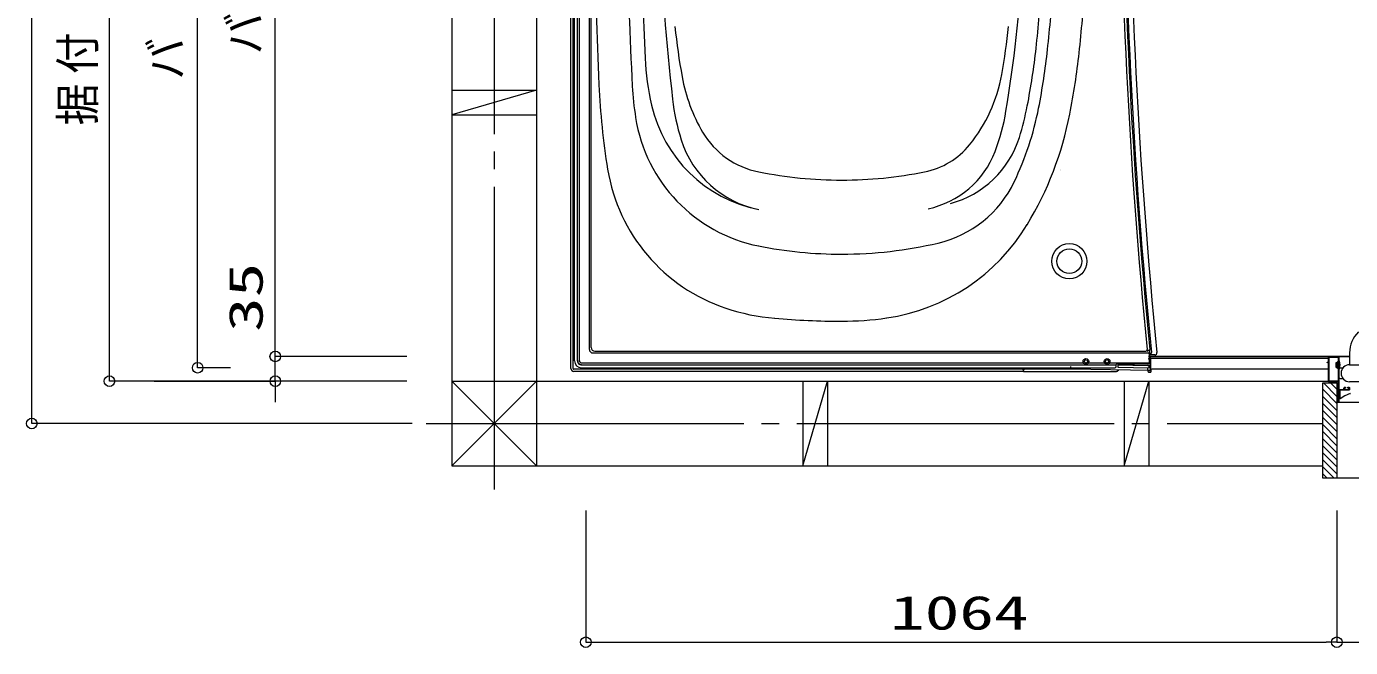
# Model space of a CAD drawing. Units: millimetres on the paper. Extents: x -305 to 305, y -152 to 152.
# Drawn here: x -185 to -110, y 4.6 to 39.8 of the extents above; entities that cross this region are included whole.
import ezdxf
from ezdxf.enums import TextEntityAlignment as Align

# ---------------------------------------------------------------- set-up
doc = ezdxf.new("R2010")
doc.units = ezdxf.units.MM
doc.linetypes.add('LONG_CHAIN', pattern=[21, 18, -1, 1, -1])
doc.layers.add('0-0_0', color=7, linetype='Continuous', lineweight=9)
doc.layers.add('0-1_VIEW0001', color=7, linetype='Continuous', lineweight=9)
doc.styles.add('ＭＳ ゴシック', font='')
doc.styles.get('ＭＳ ゴシック').set_extended_font_data('MS Gothic')

# ---------------------------------------------------------------- blocks, each defined once
blk = doc.blocks.new('_ORIGIN')
at = {"layer": '0-0_0'}
blk.add_line((0, 0), (-1, 0), dxfattribs=at)
blk.add_circle((0, 0), 0.5, dxfattribs=at)

msp = doc.modelspace()

# ---------------------------------------------------------------- linework, layer by layer
at = {"layer": '0-1_VIEW0001', "linetype": 'LONG_CHAIN'}
for p, q in [((-158.518, 93.714), (-158.518, 13.561)), ((-162.369, 17.305), (-111.558, 17.305))]:
    msp.add_line(p, q, dxfattribs=at)
at = {"layer": '0-1_VIEW0001'}
for p, q in [((-160.918, 92.505), (-160.918, 14.905)), ((-156.118, 92.506), (-156.118, 14.905)), ((-184.717, 17.905), (-184.717, 89.505)), ((-180.317, 20.305), (-180.317, 85.905)), ((-175.317, 21.065), (-175.317, 85.145)), ((-154.038, 85.103), (-154.038, 21.103)), ((-170.917, 21.705), (-170.917, 84.505)), ((-154.166, 20.423), (-154.166, 53.103)), ((-154.038, 20.423), (-154.038, 53.103)), ((-153.958, 20.863), (-153.958, 53.103)), ((-153.798, 20.863), (-153.798, 53.103)), ((-153.783, 20.878), (-153.783, 53.103)), ((-153.678, 20.863), (-153.678, 53.103)), ((-153.118, 21.503), (-153.118, 53.103)), ((-153.01, 21.61), (-153.01, 53.103)), ((-160.918, 36.205), (-156.118, 36.205)), ((-156.117, 36.205), (-160.916, 34.805)), ((-160.918, 34.805), (-156.118, 34.805)), ((-170.916, 21.105), (-170.916, 26.543)), ((-170.916, 21.705), (-170.916, 22.305)), ((-163.458, 21.105), (-170.917, 21.105)), ((-170.916, 19.705), (-170.916, 21.105)), ((-153.958, 21.223), (-154.038, 21.223)), ((-153.958, 21.103), (-154.038, 21.103)), ((-152.918, 21.303), (-121.452, 21.303)), ((-152.81, 21.41), (-121.587, 21.41)), ((-121.499, 21.41), (-121.358, 21.505)), ((-121.076, 21.194), (-121.384, 21.191)), ((-121.372, 20.743), (-121.372, 21.223)), ((-121.358, 20.73), (-121.358, 21.505)), ((-110.037, 21.103), (-121.358, 21.103)), ((-121.318, 21.103), (-110.037, 21.103)), ((-111.238, 20.795), (-111.238, 21.063)), ((-111.202, 19.711), (-111.202, 21.055)), ((-111.198, 21.103), (-110.658, 21.103)), ((-111.19, 21.067), (-110.69, 21.067)), ((-110.678, 21.055), (-110.678, 19.711)), ((-110.638, 21.083), (-110.638, 19.247)), ((-110.037, 21.317), (-110.037, 20.635)), ((-173.458, 20.465), (-175.317, 20.465)), ((-128.598, 20.383), (-153.998, 20.383)), ((-153.558, 20.743), (-125.116, 20.743)), ((-153.558, 20.623), (-123.258, 20.623)), ((-153.558, 20.463), (-123.338, 20.463)), ((-153.543, 20.638), (-123.272, 20.638)), ((-153.318, 20.463), (-153.318, 20.383)), ((-125.838, 20.383), (-153.318, 20.383)), ((-153.198, 20.463), (-153.198, 20.383)), ((-128.518, 20.255), (-128.517, 20.305)), ((-128.518, 20.255), (-128.518, 20.303)), ((-128.47, 20.383), (-128.493, 20.361)), ((-125.838, 20.382), (-125.838, 20.541)), ((-121.318, 20.303), (-125.838, 20.382)), ((-124.839, 20.743), (-123.916, 20.743)), ((-123.639, 20.743), (-121.372, 20.743)), ((-123.272, 20.638), (-123.272, 20.643)), ((-123.272, 20.638), (-123.258, 20.623)), ((-123.258, 20.543), (-123.258, 20.623)), ((-123.212, 20.703), (-121.371, 20.703)), ((-123.181, 20.284), (-123.18, 20.336)), ((-123.135, 20.643), (-123.178, 20.644)), ((-123.178, 20.643), (-123.178, 20.623)), ((-123.178, 20.623), (-121.476, 20.595)), ((-123.178, 20.623), (-123.178, 20.496)), ((-123.178, 20.496), (-121.398, 20.466)), ((-121.478, 20.306), (-121.478, 20.467)), ((-121.478, 20.306), (-121.318, 20.303)), ((-121.472, 20.306), (-121.471, 20.263)), ((-121.398, 20.466), (-121.398, 20.527)), ((-121.318, 20.485), (-121.398, 20.479)), ((-121.371, 20.703), (-121.371, 20.743)), ((-121.371, 20.703), (-121.358, 20.73)), ((-121.318, 20.985), (-121.318, 20.984)), ((-121.318, 20.984), (-121.318, 20.928)), ((-111.238, 20.983), (-121.318, 20.983)), ((-121.318, 20.928), (-121.318, 20.612)), ((-121.318, 20.612), (-121.318, 20.534)), ((-121.318, 20.534), (-121.318, 20.464)), ((-121.318, 20.303), (-121.318, 20.464)), ((-111.238, 20.383), (-121.318, 20.383)), ((-121.305, 20.383), (-121.302, 20.223)), ((-111.298, 20.759), (-111.298, 20.775)), ((-111.29, 20.783), (-111.25, 20.783)), ((-111.25, 20.751), (-111.29, 20.751)), ((-111.238, 19.703), (-111.238, 20.739)), ((-110.798, 20.483), (-110.798, 20.763)), ((-110.798, 20.763), (-110.758, 20.763)), ((-110.758, 20.763), (-110.695, 20.811)), ((-110.758, 20.763), (-110.758, 20.483)), ((-110.65, 20.797), (-110.665, 20.797)), ((-110.65, 20.449), (-110.665, 20.449)), ((-110.638, 20.863), (-110.622, 20.863)), ((-110.638, 20.383), (-110.622, 20.383)), ((-110.578, 20.455), (-110.412, 20.455)), ((-110.038, 20.635), (-109.25, 20.635)), ((-163.458, 19.705), (-180.317, 19.705)), ((-177.778, 19.705), (-170.915, 19.705)), ((-156.118, 19.706), (-160.919, 14.905)), ((-160.919, 19.705), (-156.118, 14.904)), ((-160.919, 19.705), (-111.238, 19.704)), ((-128.518, 20.255), (-153.998, 20.255)), ((-141.018, 14.905), (-139.618, 19.705)), ((-141.018, 19.704), (-141.018, 14.904)), ((-139.618, 19.704), (-139.618, 14.904)), ((-128.518, 20.255), (-123.297, 20.255)), ((-122.818, 14.905), (-121.418, 19.705)), ((-122.818, 19.704), (-122.818, 14.904)), ((-121.431, 20.223), (-121.302, 20.223)), ((-121.418, 19.704), (-121.418, 14.904)), ((-111.558, 19.603), (-110.758, 19.603)), ((-111.558, 14.203), (-111.558, 19.603)), ((-110.758, 18.844), (-111.518, 19.603)), ((-110.69, 19.663), (-111.198, 19.663)), ((-110.69, 19.699), (-111.19, 19.699)), ((-110.758, 19.244), (-111.118, 19.603)), ((-110.758, 19.603), (-110.758, 14.203)), ((-110.678, 18.555), (-110.678, 19.651)), ((-110.578, 19.855), (-110.412, 19.855)), ((-109.246, 19.675), (-110.038, 19.675)), ((-170.916, 19.105), (-170.916, 18.505)), ((-110.758, 18.444), (-111.558, 19.243)), ((-110.758, 18.044), (-111.558, 18.843)), ((-110.638, 19.183), (-110.638, 18.515)), ((-110.626, 19.235), (-110.37, 19.235)), ((-110.078, 19.195), (-110.626, 19.195)), ((-110.598, 19.195), (-110.598, 18.705)), ((-110.358, 19.247), (-110.358, 19.315)), ((-110.322, 19.303), (-110.322, 19.247)), ((-110.318, 19.355), (-110.274, 19.355)), ((-110.274, 19.315), (-110.31, 19.315)), ((-110.31, 19.235), (-110.094, 19.235)), ((-110.262, 19.343), (-110.262, 19.327)), ((-110.142, 19.327), (-110.142, 19.343)), ((-110.13, 19.355), (-110.078, 19.355)), ((-110.094, 19.315), (-110.13, 19.315)), ((-110.082, 19.247), (-110.082, 19.303)), ((-110.038, 19.315), (-110.038, 19.235)), ((-110.005, 19.001), (-110.005, 19.001)), ((-110.758, 17.643), (-111.558, 18.443)), ((-110.758, 17.243), (-111.558, 18.043)), ((-110.758, 18.515), (-110.758, 18.531)), ((-110.746, 18.543), (-110.69, 18.543)), ((-110.65, 18.503), (-110.746, 18.503)), ((-110.598, 18.705), (-110.598, 18.704)), ((-163.158, 17.305), (-184.717, 17.305)), ((-110.758, 16.843), (-111.558, 17.643)), ((-110.758, 16.443), (-111.558, 17.243)), ((-110.758, 16.043), (-111.558, 16.843)), ((-110.758, 15.643), (-111.558, 16.443)), ((-110.758, 15.243), (-111.558, 16.043)), ((-110.758, 14.847), (-111.558, 15.647)), ((-110.758, 14.451), (-111.558, 15.251)), ((-160.918, 14.905), (-111.558, 14.904)), ((-110.906, 14.203), (-111.558, 14.856)), ((-111.302, 14.203), (-111.558, 14.46)), ((-79.079, 14.203), (-111.558, 14.203)), ((-153.318, 12.364), (-153.318, 4.905)), ((-110.758, 12.364), (-110.758, 4.905)), ((-110.758, 12.364), (-110.758, 4.905)), ((-152.718, 4.905), (-111.358, 4.905)), ((-110.158, 4.905), (-80.478, 4.905))]:
    msp.add_line(p, q, dxfattribs=at)
for points in [[(-111.238, 21.063), (-111.226, 21.092), (-111.198, 21.103)], [(-111.202, 21.055), (-111.198, 21.064), (-111.19, 21.067)], [(-110.69, 21.067), (-110.681, 21.064), (-110.678, 21.055)], [(-110.658, 21.103), (-110.643, 21.097), (-110.638, 21.083)], [(-80.018, 18.503), (-110.618, 18.503), (-110.618, 21.103), (-110.038, 21.103)], [(-123.135, 20.643), (-123.049, 20.643), (-121.396, 20.615)], [(-111.298, 20.775), (-111.295, 20.781), (-111.29, 20.783)], [(-111.29, 20.751), (-111.295, 20.754), (-111.298, 20.759)], [(-111.25, 20.783), (-111.241, 20.787), (-111.238, 20.795)], [(-111.238, 20.739), (-111.241, 20.748), (-111.25, 20.751)], [(-110.798, 20.483), (-110.758, 20.483), (-110.695, 20.436)], [(-111.198, 19.663), (-111.226, 19.675), (-111.238, 19.703)], [(-111.19, 19.699), (-111.198, 19.703), (-111.202, 19.711)], [(-110.678, 19.711), (-110.681, 19.703), (-110.69, 19.699)], [(-110.678, 19.651), (-110.681, 19.66), (-110.69, 19.663)], [(-110.638, 19.247), (-110.634, 19.239), (-110.626, 19.235)], [(-110.626, 19.195), (-110.634, 19.192), (-110.638, 19.183)], [(-110.005, 19.001), (-110.31, 18.88), (-110.579, 18.705)], [(-110.37, 19.235), (-110.361, 19.239), (-110.358, 19.247)], [(-110.358, 19.315), (-110.346, 19.344), (-110.318, 19.355)], [(-110.31, 19.315), (-110.318, 19.312), (-110.322, 19.303)], [(-110.322, 19.247), (-110.318, 19.239), (-110.31, 19.235)], [(-110.274, 19.355), (-110.265, 19.352), (-110.262, 19.343)], [(-110.262, 19.327), (-110.265, 19.319), (-110.274, 19.315)], [(-110.142, 19.343), (-110.138, 19.352), (-110.13, 19.355)], [(-110.13, 19.315), (-110.138, 19.319), (-110.142, 19.327)], [(-110.082, 19.303), (-110.085, 19.312), (-110.094, 19.315)], [(-110.094, 19.235), (-110.085, 19.239), (-110.082, 19.247)], [(-110.078, 19.355), (-110.049, 19.344), (-110.038, 19.315)], [(-110.038, 19.235), (-110.049, 19.207), (-110.078, 19.195)], [(-110.005, 19.001), (-109.997, 19.004), (-109.984, 19.01)], [(-110.758, 18.531), (-110.754, 18.54), (-110.746, 18.543)], [(-110.746, 18.503), (-110.754, 18.507), (-110.758, 18.515)], [(-110.69, 18.543), (-110.681, 18.547), (-110.678, 18.555)], [(-110.638, 18.515), (-110.641, 18.507), (-110.65, 18.503)], [(-110.579, 18.705), (-110.579, 18.705), (-110.58, 18.704), (-110.586, 18.698), (-110.59, 18.696), (-110.593, 18.696), (-110.594, 18.697), (-110.596, 18.698), (-110.597, 18.701), (-110.598, 18.704)]]:
    msp.add_lwpolyline(points, dxfattribs=at)
for centre, radius in [((-125.918, 26.503), 1), ((-125.918, 26.503), 0.7), ((-124.978, 20.823), 0.16), ((-124.978, 20.823), 0.09), ((-123.778, 20.823), 0.16), ((-123.778, 20.823), 0.09)]:
    msp.add_circle(centre, radius, dxfattribs=at)
for centre, radius, start, end in [((247.082, 53.103), 400, 180, 182.3783), ((169.482, 53.103), 320.6, 180, 182.98086), ((197.882, 53.103), 320.95, 180, 185.65126), ((197.882, 53.103), 320.8, 180, 185.65274), ((197.882, 53.103), 320.727, 180, 185.68671), ((197.882, 53.103), 320.42, 180, 185.69169), ((169.482, 53.103), 319.8, 180.22441, 182.70422), ((-10.494, 51.425), 138.804, 182.5145, 186.51083), ((-207.242, 47.953), 78.803, 350.54618, 356.68288), ((-207.272, 47.31), 79.947, 353.72789, 356.37678), ((-207.271, 47.31), 80.6, 353.72789, 356.37678), ((-207.271, 47.31), 82.4, 353.72789, 356.37678), ((-110.177, 43.793), 38.3, 185.96919, 190.29319), ((-167.459, 43.793), 38.3, 349.92766, 354.03081), ((-167.511, 42.94), 39.947, 348.99136, 353.72789), ((-167.51, 42.94), 40.6, 348.99136, 353.72789), ((-167.51, 42.94), 42.4, 348.99136, 353.72789), ((-134.381, 38.806), 15.6, 182.90472, 192.77744), ((-138.415, 38.665), 9.6, 190.29319, 210.34449), ((-138.413, 38.634), 8.8, 321.07337, 349.92767), ((-112.608, 38.164), 40, 182.3783, 189.28127), ((-133.108, 37.353), 17.6, 183.00057, 188.84605), ((-141.99, 37.089), 7.8, 192.83848, 258.70658), ((-136.87, 36.933), 11.6, 186.17303, 197.83526), ((-144.738, 38.51), 16.747, 342.67678, 348.99136), ((-141.803, 35.999), 8.8, 188.84605, 258.76528), ((-141.346, 36.98), 12, 339.23385, 350.54618), ((-144.737, 38.51), 17.4, 334.44401, 348.99136), ((-144.737, 38.51), 19.2, 328.83966, 348.99136), ((-142.578, 36.275), 4.8, 210.82918, 258.70658), ((-142.382, 35.127), 5.8, 197.53385, 258.69881), ((-134.979, 35.883), 4.4, 281.2935, 320.84625), ((-134.097, 35.191), 5.6, 284.86629, 342.67678), ((-134.987, 34.569), 5.2, 281.75518, 339.23385), ((-142.215, 33.326), 10, 189.28127, 251.53272), ((-138.818, 55.103), 24, 258.70658, 269.99999), ((-138.818, 55.103), 24, 270.00001, 281.2935), ((-126.038, 31.672), 0.4, 175.49509, 175.53069), ((-126.038, 31.672), 0.4, 175.49509, 175.53069), ((-126.038, 31.609), 0.4, 175.49509, 175.53069), ((-134.813, 33.765), 6.4, 283.15011, 334.44401), ((-137.891, 34.371), 11.2, 278.32029, 328.83966), ((-138.818, 50.903), 24, 258.67196, 269.99999), ((-138.818, 50.903), 24, 270.00001, 283.15011), ((-141.581, 35.223), 12, 251.53272, 265.04556), ((-138.818, 67.103), 44, 265.04556, 270.00001), ((-138.818, 40.703), 17.6, 270, 278.32029), ((-108.397, 21.317), 1.64, 134.22013, 180), ((-152.918, 21.503), 0.2, 180, 270), ((-152.81, 21.61), 0.2, 180, 270), ((-121.587, 21.49), 0.08, 270, 5.65126), ((-121.452, 21.223), 0.08, 0, 90), ((-121.438, 20.985), 0.12, 0, 89), ((-121.386, 21.311), 0.12, 270.5, 5.68671), ((-121.077, 21.314), 0.12, 270.5, 5.69169), ((-153.998, 20.423), 0.168, 179.99999, 270), ((-153.998, 20.423), 0.04, 179.99999, 270), ((-153.558, 20.863), 0.4, 180, 270), ((-153.558, 20.863), 0.24, 179.99999, 270), ((-153.543, 20.878), 0.24, 179.99999, 270), ((-153.558, 20.863), 0.12, 179.99999, 270), ((-128.598, 20.303), 0.08, 0, 90), ((-128.437, 20.303), 0.08, 90, 178.98285), ((-123.338, 20.543), 0.08, 270, 0), ((-123.297, 20.503), 0.248, 270, 317.14859), ((-123.212, 20.643), 0.06, 90, 180), ((-121.478, 20.527), 0.08, 0, 89.03476), ((-121.478, 20.515), 0.08, 0, 89.03476), ((-121.431, 20.263), 0.04, 181, 270), ((-121.438, 20.866), 0.12, 0, 89.08638), ((-121.438, 20.814), 0.12, 0, 89.08638), ((-121.398, 20.535), 0.08, 0, 89.03476), ((-110.688, 20.801), 0.012, 19.47122, 127.16085), ((-110.688, 20.445), 0.012, 232.83915, 340.52878), ((-110.665, 20.809), 0.012, 199.47122, 270), ((-110.665, 20.437), 0.012, 90, 160.52878), ((-110.65, 20.809), 0.012, 270, 0), ((-110.65, 20.437), 0.012, 0, 90), ((-110.622, 20.843), 0.02, 12.42397, 90), ((-110.622, 20.403), 0.02, 270, 347.57603), ((-111.62, 20.623), 1.043, 347.57603, 12.42397), ((-110.578, 20.415), 0.04, 90, 110.55343), ((-110.038, 20.155), 0.48, 90, 270), ((-110.578, 19.895), 0.04, 180, 270)]:
    msp.add_arc(centre, radius, start, end, dxfattribs=at)

# ---------------------------------------------------------------- block references
at = {"layer": '0-1_VIEW0001', "xscale": 0.6, "yscale": 0.6}
for p, rotation in [((-175.317, 20.465), 270), ((-170.917, 21.105), 270), ((-170.916, 21.105), 270), ((-180.317, 19.705), 270), ((-170.916, 19.705), 90), ((-184.717, 17.305), 270), ((-153.318, 4.905), 180), ((-110.758, 4.905), 180)]:
    msp.add_blockref('_ORIGIN', p, dxfattribs=dict(at, rotation=rotation))
msp.add_blockref('_ORIGIN', (-110.758, 4.905), dxfattribs=at)

# ---------------------------------------------------------------- texts
at = {"layer": '0-1_VIEW0001', "style": 'ＭＳ ゴシック'}
for s, width, p in [('バ', 0.9, (-171.132, 38.236)), ('付', 0.9, (-180.583, 37.117)), ('バ', 0.9, (-175.572, 36.805)), ('据', 0.9, (-180.583, 34.209)), ('35', 1.5, (-171.055, 22.496))]:
    msp.add_text(s, height=1.921, rotation=90, dxfattribs=dict(at, width=width)).set_placement(p, align=Align.BOTTOM_LEFT)
at = {"layer": '0-1_VIEW0001', "style": 'ＭＳ ゴシック', "width": 1.5}
msp.add_text('1064', height=1.921, dxfattribs=at).set_placement((-136.072, 5.044), align=Align.BOTTOM_LEFT)

doc.saveas('drawing.dxf')
